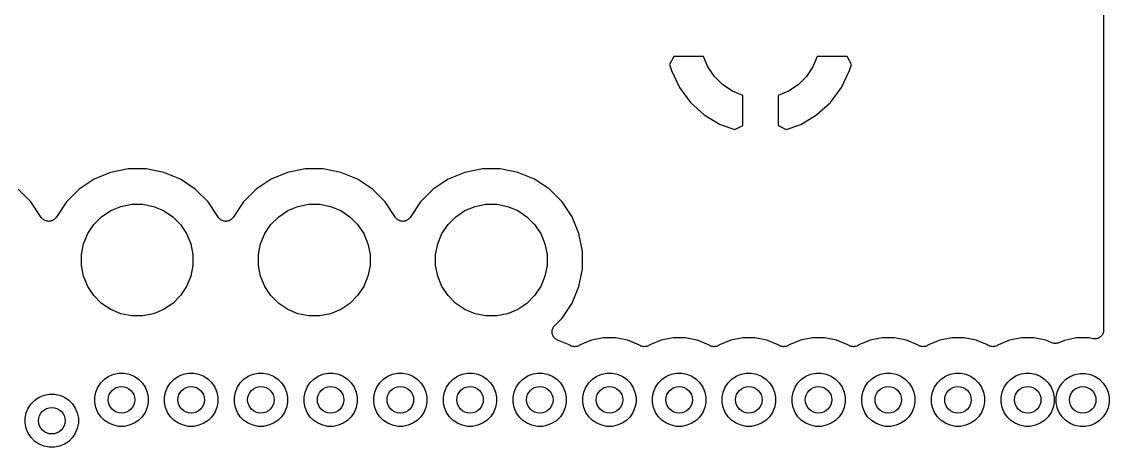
# Model space of a CAD drawing. Extents: x 1.14 to 3.55, y -2.64 to -1.26.
# Drawn here: x 2.936 to 3.55, y -2.22 to -1.979 of the extents above; entities that cross this region are included whole.
import ezdxf

# ---------------------------------------------------------------- set-up
doc = ezdxf.new("R2010")
doc.units = 0
doc.header["$MEASUREMENT"] = 0
doc.layers.add('BLACK', color=7, linetype='CONTINUOUS')

msp = doc.modelspace()

# ---------------------------------------------------------------- linework, layer by layer
at = {"layer": 'BLACK', "linetype": 'CONTINUOUS'}
for p, q in [((3.54683, -1.26398), (3.54683, -2.15357)), ((3.30404, -1.999), (3.30163, -2.00357)), ((3.32092, -1.999), (3.30404, -1.999)), ((3.32334, -2.00485), (3.32092, -1.999)), ((3.38508, -1.999), (3.38266, -2.00485)), ((3.40196, -1.999), (3.38508, -1.999)), ((3.40437, -2.00357), (3.40196, -1.999)), ((3.30163, -2.00357), (3.30268, -2.00704)), ((3.30268, -2.00704), (3.30724, -2.0166)), ((3.32701, -2.01033), (3.32334, -2.00485)), ((3.38266, -2.00485), (3.37899, -2.01033)), ((3.39876, -2.0166), (3.40332, -2.00704)), ((3.40332, -2.00704), (3.40437, -2.00357)), ((3.33167, -2.01499), (3.32701, -2.01033)), ((3.37899, -2.01033), (3.37433, -2.01499)), ((3.30724, -2.0166), (3.3135, -2.025)), ((3.33715, -2.01866), (3.33167, -2.01499)), ((3.343, -2.02108), (3.33715, -2.01866)), ((3.36885, -2.01866), (3.363, -2.02108)), ((3.37433, -2.01499), (3.36885, -2.01866)), ((3.3925, -2.025), (3.39876, -2.0166)), ((3.3135, -2.025), (3.32128, -2.03201)), ((3.343, -2.03798), (3.343, -2.02108)), ((3.363, -2.02108), (3.363, -2.03798)), ((3.38472, -2.03201), (3.3925, -2.025)), ((3.32128, -2.03201), (3.33028, -2.03737)), ((3.37572, -2.03737), (3.38472, -2.03201)), ((3.33028, -2.03737), (3.33856, -2.04031)), ((3.33856, -2.04031), (3.343, -2.03798)), ((3.363, -2.03798), (3.36744, -2.04031)), ((3.36744, -2.04031), (3.37572, -2.03737)), ((2.99593, -2.0625), (2.98598, -2.06448)), ((3.00607, -2.0625), (2.99593, -2.0625)), ((3.01602, -2.06448), (3.00607, -2.0625)), ((3.09593, -2.0625), (3.08598, -2.06448)), ((3.10607, -2.0625), (3.09593, -2.0625)), ((3.11602, -2.06448), (3.10607, -2.0625)), ((3.19593, -2.0625), (3.18598, -2.06448)), ((3.20607, -2.0625), (3.19593, -2.0625)), ((3.21602, -2.06448), (3.20607, -2.0625)), ((2.97661, -2.06836), (2.96817, -2.074)), ((2.98598, -2.06448), (2.97661, -2.06836)), ((3.02539, -2.06836), (3.01602, -2.06448)), ((3.03383, -2.074), (3.02539, -2.06836)), ((3.07661, -2.06836), (3.06817, -2.074)), ((3.08598, -2.06448), (3.07661, -2.06836)), ((3.12539, -2.06836), (3.11602, -2.06448)), ((3.13383, -2.074), (3.12539, -2.06836)), ((3.17661, -2.06836), (3.16817, -2.074)), ((3.18598, -2.06448), (3.17661, -2.06836)), ((3.22539, -2.06836), (3.21602, -2.06448)), ((3.23383, -2.074), (3.22539, -2.06836)), ((2.941, -2.08117), (2.93383, -2.074)), ((2.96817, -2.074), (2.961, -2.08117)), ((3.041, -2.08117), (3.03383, -2.074)), ((3.06817, -2.074), (3.061, -2.08117)), ((3.141, -2.08117), (3.13383, -2.074)), ((3.16817, -2.074), (3.161, -2.08117)), ((3.241, -2.08117), (3.23383, -2.074)), ((2.94684, -2.08992), (2.941, -2.08117)), ((2.961, -2.08117), (2.95516, -2.08992)), ((3.04684, -2.08992), (3.041, -2.08117)), ((3.061, -2.08117), (3.05516, -2.08992)), ((3.14684, -2.08992), (3.141, -2.08117)), ((3.161, -2.08117), (3.15516, -2.08992)), ((3.24664, -2.08961), (3.241, -2.08117)), ((2.98092, -2.08954), (2.98608, -2.08609)), ((2.98608, -2.08609), (2.99181, -2.08371)), ((2.99181, -2.08371), (2.9979, -2.0825)), ((2.9979, -2.0825), (3.0041, -2.0825)), ((3.0041, -2.0825), (3.01019, -2.08371)), ((3.01019, -2.08371), (3.01592, -2.08609)), ((3.01592, -2.08609), (3.02108, -2.08954)), ((3.08092, -2.08954), (3.08608, -2.08609)), ((3.08608, -2.08609), (3.09181, -2.08371)), ((3.09181, -2.08371), (3.0979, -2.0825)), ((3.0979, -2.0825), (3.1041, -2.0825)), ((3.1041, -2.0825), (3.11019, -2.08371)), ((3.11019, -2.08371), (3.11592, -2.08609)), ((3.11592, -2.08609), (3.12108, -2.08954)), ((3.18092, -2.08954), (3.18608, -2.08609)), ((3.18608, -2.08609), (3.19181, -2.08371)), ((3.19181, -2.08371), (3.1979, -2.0825)), ((3.1979, -2.0825), (3.2041, -2.0825)), ((3.2041, -2.0825), (3.21019, -2.08371)), ((3.21019, -2.08371), (3.21592, -2.08609)), ((3.21592, -2.08609), (3.22108, -2.08954)), ((2.94714, -2.09029), (2.94684, -2.08992)), ((2.94744, -2.09065), (2.94714, -2.09029)), ((2.94745, -2.09066), (2.94744, -2.09065)), ((2.94746, -2.09067), (2.94745, -2.09066)), ((2.94783, -2.09097), (2.94746, -2.09067)), ((2.94819, -2.09128), (2.94783, -2.09097)), ((2.9482, -2.09128), (2.94819, -2.09128)), ((2.94821, -2.09129), (2.9482, -2.09128)), ((2.94863, -2.09152), (2.94821, -2.09129)), ((2.94905, -2.09174), (2.94863, -2.09152)), ((2.94906, -2.09175), (2.94905, -2.09174)), ((2.94907, -2.09175), (2.94906, -2.09175)), ((2.94953, -2.09189), (2.94907, -2.09175)), ((2.94998, -2.09204), (2.94953, -2.09189)), ((2.94999, -2.09204), (2.94998, -2.09204)), ((2.95001, -2.09204), (2.94999, -2.09204)), ((2.95048, -2.09209), (2.95001, -2.09204)), ((2.95095, -2.09214), (2.95048, -2.09209)), ((2.95097, -2.09214), (2.95095, -2.09214)), ((2.95098, -2.09214), (2.95097, -2.09214)), ((2.95145, -2.0921), (2.95098, -2.09214)), ((2.95192, -2.09205), (2.95145, -2.0921)), ((2.95194, -2.09205), (2.95192, -2.09205)), ((2.95195, -2.09205), (2.95194, -2.09205)), ((2.95241, -2.09191), (2.95195, -2.09205)), ((2.95286, -2.09178), (2.95241, -2.09191)), ((2.95287, -2.09177), (2.95286, -2.09178)), ((2.95289, -2.09177), (2.95287, -2.09177)), ((2.95331, -2.09155), (2.95289, -2.09177)), ((2.95373, -2.09133), (2.95331, -2.09155)), ((2.95374, -2.09132), (2.95373, -2.09133)), ((2.95375, -2.09132), (2.95374, -2.09132)), ((2.95411, -2.09102), (2.95375, -2.09132)), ((2.95449, -2.09072), (2.95411, -2.09102)), ((2.9545, -2.09071), (2.95449, -2.09072)), ((2.95451, -2.0907), (2.9545, -2.09071)), ((2.95481, -2.09034), (2.95451, -2.0907)), ((2.95512, -2.08998), (2.95481, -2.09034)), ((2.95513, -2.08995), (2.95512, -2.08998)), ((2.95516, -2.08992), (2.95513, -2.08995)), ((2.95513, -2.08995), (2.95513, -2.08995)), ((2.95513, -2.08995), (2.95513, -2.08995)), ((2.97309, -2.09908), (2.97654, -2.09392)), ((2.97654, -2.09392), (2.98092, -2.08954)), ((3.02108, -2.08954), (3.02546, -2.09392)), ((3.02546, -2.09392), (3.02891, -2.09908)), ((3.04714, -2.09029), (3.04684, -2.08992)), ((3.04744, -2.09065), (3.04714, -2.09029)), ((3.04745, -2.09066), (3.04744, -2.09065)), ((3.04746, -2.09067), (3.04745, -2.09066)), ((3.04783, -2.09097), (3.04746, -2.09067)), ((3.04819, -2.09128), (3.04783, -2.09097)), ((3.0482, -2.09128), (3.04819, -2.09128)), ((3.04821, -2.09129), (3.0482, -2.09128)), ((3.04863, -2.09152), (3.04821, -2.09129)), ((3.04905, -2.09174), (3.04863, -2.09152)), ((3.04906, -2.09175), (3.04905, -2.09174)), ((3.04907, -2.09175), (3.04906, -2.09175)), ((3.04953, -2.09189), (3.04907, -2.09175)), ((3.04998, -2.09204), (3.04953, -2.09189)), ((3.04999, -2.09204), (3.04998, -2.09204)), ((3.05001, -2.09204), (3.04999, -2.09204)), ((3.05048, -2.09209), (3.05001, -2.09204)), ((3.05095, -2.09214), (3.05048, -2.09209)), ((3.05097, -2.09214), (3.05095, -2.09214)), ((3.05098, -2.09214), (3.05097, -2.09214)), ((3.05145, -2.0921), (3.05098, -2.09214)), ((3.05192, -2.09205), (3.05145, -2.0921)), ((3.05194, -2.09205), (3.05192, -2.09205)), ((3.05195, -2.09205), (3.05194, -2.09205)), ((3.05241, -2.09191), (3.05195, -2.09205)), ((3.05286, -2.09178), (3.05241, -2.09191)), ((3.05287, -2.09177), (3.05286, -2.09178)), ((3.05289, -2.09177), (3.05287, -2.09177)), ((3.05331, -2.09155), (3.05289, -2.09177)), ((3.05373, -2.09133), (3.05331, -2.09155)), ((3.05374, -2.09132), (3.05373, -2.09133)), ((3.05375, -2.09132), (3.05374, -2.09132)), ((3.05411, -2.09102), (3.05375, -2.09132)), ((3.05449, -2.09072), (3.05411, -2.09102)), ((3.0545, -2.09071), (3.05449, -2.09072)), ((3.05451, -2.0907), (3.0545, -2.09071)), ((3.05481, -2.09034), (3.05451, -2.0907)), ((3.05512, -2.08998), (3.05481, -2.09034)), ((3.05513, -2.08995), (3.05512, -2.08998)), ((3.05516, -2.08992), (3.05513, -2.08995)), ((3.05513, -2.08995), (3.05513, -2.08995)), ((3.05513, -2.08995), (3.05513, -2.08995)), ((3.07309, -2.09908), (3.07654, -2.09392)), ((3.07654, -2.09392), (3.08092, -2.08954)), ((3.12108, -2.08954), (3.12546, -2.09392)), ((3.12546, -2.09392), (3.12891, -2.09908)), ((3.14714, -2.09029), (3.14684, -2.08992)), ((3.14744, -2.09065), (3.14714, -2.09029)), ((3.14745, -2.09066), (3.14744, -2.09065)), ((3.14746, -2.09067), (3.14745, -2.09066)), ((3.14783, -2.09097), (3.14746, -2.09067)), ((3.14819, -2.09128), (3.14783, -2.09097)), ((3.1482, -2.09128), (3.14819, -2.09128)), ((3.14821, -2.09129), (3.1482, -2.09128)), ((3.14863, -2.09152), (3.14821, -2.09129)), ((3.14905, -2.09174), (3.14863, -2.09152)), ((3.14906, -2.09175), (3.14905, -2.09174)), ((3.14907, -2.09175), (3.14906, -2.09175)), ((3.14953, -2.09189), (3.14907, -2.09175)), ((3.14998, -2.09204), (3.14953, -2.09189)), ((3.14999, -2.09204), (3.14998, -2.09204)), ((3.15001, -2.09204), (3.14999, -2.09204)), ((3.15048, -2.09209), (3.15001, -2.09204)), ((3.15095, -2.09214), (3.15048, -2.09209)), ((3.15097, -2.09214), (3.15095, -2.09214)), ((3.15098, -2.09214), (3.15097, -2.09214)), ((3.15145, -2.0921), (3.15098, -2.09214)), ((3.15192, -2.09205), (3.15145, -2.0921)), ((3.15194, -2.09205), (3.15192, -2.09205)), ((3.15195, -2.09205), (3.15194, -2.09205)), ((3.15241, -2.09191), (3.15195, -2.09205)), ((3.15286, -2.09178), (3.15241, -2.09191)), ((3.15287, -2.09177), (3.15286, -2.09178)), ((3.15289, -2.09177), (3.15287, -2.09177)), ((3.15331, -2.09155), (3.15289, -2.09177)), ((3.15373, -2.09133), (3.15331, -2.09155)), ((3.15374, -2.09132), (3.15373, -2.09133)), ((3.15375, -2.09132), (3.15374, -2.09132)), ((3.15411, -2.09102), (3.15375, -2.09132)), ((3.15449, -2.09072), (3.15411, -2.09102)), ((3.1545, -2.09071), (3.15449, -2.09072)), ((3.15451, -2.0907), (3.1545, -2.09071)), ((3.15481, -2.09034), (3.15451, -2.0907)), ((3.15512, -2.08998), (3.15481, -2.09034)), ((3.15513, -2.08995), (3.15512, -2.08998)), ((3.15516, -2.08992), (3.15513, -2.08995)), ((3.15513, -2.08995), (3.15513, -2.08995)), ((3.15513, -2.08995), (3.15513, -2.08995)), ((3.17309, -2.09908), (3.17654, -2.09392)), ((3.17654, -2.09392), (3.18092, -2.08954)), ((3.22108, -2.08954), (3.22546, -2.09392)), ((3.22546, -2.09392), (3.22891, -2.09908)), ((3.25052, -2.09898), (3.24664, -2.08961)), ((2.97071, -2.10481), (2.97309, -2.09908)), ((3.02891, -2.09908), (3.03129, -2.10481)), ((3.07071, -2.10481), (3.07309, -2.09908)), ((3.12891, -2.09908), (3.13129, -2.10481)), ((3.17071, -2.10481), (3.17309, -2.09908)), ((3.22891, -2.09908), (3.23129, -2.10481)), ((3.2525, -2.10893), (3.25052, -2.09898)), ((2.9695, -2.1109), (2.97071, -2.10481)), ((3.03129, -2.10481), (3.0325, -2.1109)), ((3.0695, -2.1109), (3.07071, -2.10481)), ((3.13129, -2.10481), (3.1325, -2.1109)), ((3.1695, -2.1109), (3.17071, -2.10481)), ((3.23129, -2.10481), (3.2325, -2.1109)), ((2.9695, -2.1171), (2.9695, -2.1109)), ((3.0325, -2.1109), (3.0325, -2.1171)), ((3.0695, -2.1171), (3.0695, -2.1109)), ((3.1325, -2.1109), (3.1325, -2.1171)), ((3.1695, -2.1171), (3.1695, -2.1109)), ((3.2325, -2.1109), (3.2325, -2.1171)), ((3.2525, -2.11907), (3.2525, -2.10893)), ((2.97071, -2.12319), (2.9695, -2.1171)), ((3.0325, -2.1171), (3.03129, -2.12319)), ((3.07071, -2.12319), (3.0695, -2.1171)), ((3.1325, -2.1171), (3.13129, -2.12319)), ((3.17071, -2.12319), (3.1695, -2.1171)), ((3.2325, -2.1171), (3.23129, -2.12319)), ((2.97309, -2.12892), (2.97071, -2.12319)), ((3.03129, -2.12319), (3.02891, -2.12892)), ((3.07309, -2.12892), (3.07071, -2.12319)), ((3.13129, -2.12319), (3.12891, -2.12892)), ((3.17309, -2.12892), (3.17071, -2.12319)), ((3.23129, -2.12319), (3.22891, -2.12892)), ((3.25052, -2.12902), (3.2525, -2.11907)), ((2.97654, -2.13408), (2.97309, -2.12892)), ((3.02891, -2.12892), (3.02546, -2.13408)), ((3.07654, -2.13408), (3.07309, -2.12892)), ((3.12891, -2.12892), (3.12546, -2.13408)), ((3.17654, -2.13408), (3.17309, -2.12892)), ((3.22891, -2.12892), (3.22546, -2.13408)), ((3.24664, -2.13839), (3.25052, -2.12902)), ((2.98092, -2.13846), (2.97654, -2.13408)), ((3.02546, -2.13408), (3.02108, -2.13846)), ((3.08092, -2.13846), (3.07654, -2.13408)), ((3.12546, -2.13408), (3.12108, -2.13846)), ((3.18092, -2.13846), (3.17654, -2.13408)), ((3.22546, -2.13408), (3.22108, -2.13846)), ((2.98608, -2.14191), (2.98092, -2.13846)), ((2.99181, -2.14429), (2.98608, -2.14191)), ((3.01592, -2.14191), (3.01019, -2.14429)), ((3.02108, -2.13846), (3.01592, -2.14191)), ((3.08608, -2.14191), (3.08092, -2.13846)), ((3.09181, -2.14429), (3.08608, -2.14191)), ((3.11592, -2.14191), (3.11019, -2.14429)), ((3.12108, -2.13846), (3.11592, -2.14191)), ((3.18608, -2.14191), (3.18092, -2.13846)), ((3.19181, -2.14429), (3.18608, -2.14191)), ((3.21592, -2.14191), (3.21019, -2.14429)), ((3.22108, -2.13846), (3.21592, -2.14191)), ((3.241, -2.14683), (3.24664, -2.13839)), ((2.9979, -2.1455), (2.99181, -2.14429)), ((3.0041, -2.1455), (2.9979, -2.1455)), ((3.01019, -2.14429), (3.0041, -2.1455)), ((3.0979, -2.1455), (3.09181, -2.14429)), ((3.1041, -2.1455), (3.0979, -2.1455)), ((3.11019, -2.14429), (3.1041, -2.1455)), ((3.1979, -2.1455), (3.19181, -2.14429)), ((3.2041, -2.1455), (3.1979, -2.1455)), ((3.21019, -2.14429), (3.2041, -2.1455)), ((3.23678, -2.15104), (3.241, -2.14683)), ((3.23532, -2.15453), (3.23537, -2.15406)), ((3.23532, -2.15455), (3.23532, -2.15453)), ((3.23532, -2.15456), (3.23532, -2.15455)), ((3.23536, -2.15503), (3.23532, -2.15456)), ((3.23541, -2.15551), (3.23536, -2.15503)), ((3.23537, -2.15406), (3.23542, -2.15359)), ((3.23541, -2.15552), (3.23541, -2.15551)), ((3.23541, -2.15553), (3.23541, -2.15552)), ((3.23555, -2.15598), (3.23541, -2.15553)), ((3.23542, -2.15356), (3.23557, -2.15311)), ((3.23542, -2.15358), (3.23542, -2.15356)), ((3.23542, -2.15359), (3.23542, -2.15358)), ((3.23557, -2.15311), (3.2357, -2.15266)), ((3.2357, -2.15266), (3.23571, -2.15264)), ((3.23571, -2.15263), (3.23594, -2.15221)), ((3.23571, -2.15264), (3.23571, -2.15263)), ((3.23594, -2.15221), (3.23617, -2.1518)), ((3.23617, -2.15179), (3.23618, -2.15177)), ((3.23617, -2.1518), (3.23617, -2.15179)), ((3.23618, -2.15177), (3.23648, -2.15141)), ((3.23648, -2.15141), (3.23678, -2.15104)), ((3.54642, -2.15554), (3.5462, -2.15595)), ((3.54643, -2.15553), (3.54642, -2.15554)), ((3.54658, -2.15506), (3.54643, -2.15552)), ((3.54643, -2.15552), (3.54643, -2.15553)), ((3.54672, -2.15461), (3.54658, -2.15506)), ((3.54677, -2.15411), (3.54672, -2.15458)), ((3.54672, -2.15458), (3.54672, -2.1546)), ((3.54672, -2.1546), (3.54672, -2.15461)), ((3.54683, -2.15364), (3.54677, -2.15411)), ((3.54683, -2.15357), (3.54683, -2.15361)), ((3.54683, -2.15361), (3.54683, -2.15361)), ((3.54683, -2.15361), (3.54683, -2.15361)), ((3.54683, -2.15361), (3.54683, -2.15364)), ((3.23568, -2.15644), (3.23555, -2.15598)), ((3.23569, -2.15645), (3.23568, -2.15644)), ((3.23569, -2.15647), (3.23569, -2.15645)), ((3.23591, -2.15689), (3.23569, -2.15647)), ((3.23613, -2.15731), (3.23591, -2.15689)), ((3.23614, -2.15732), (3.23613, -2.15731)), ((3.23615, -2.15733), (3.23614, -2.15732)), ((3.23645, -2.1577), (3.23615, -2.15733)), ((3.23674, -2.15807), (3.23645, -2.1577)), ((3.23675, -2.15808), (3.23674, -2.15807)), ((3.23676, -2.15809), (3.23675, -2.15808)), ((3.23712, -2.15839), (3.23676, -2.15809)), ((3.23749, -2.1587), (3.23712, -2.15839)), ((3.2375, -2.1587), (3.23749, -2.1587)), ((3.23751, -2.15871), (3.2375, -2.1587)), ((3.23793, -2.15894), (3.23751, -2.15871)), ((3.23834, -2.15917), (3.23793, -2.15894)), ((3.23837, -2.15918), (3.23834, -2.15917)), ((3.23841, -2.1592), (3.23837, -2.15918)), ((3.23837, -2.15918), (3.23837, -2.15918)), ((3.23837, -2.15918), (3.23837, -2.15918)), ((3.24493, -2.1619), (3.23841, -2.1592)), ((3.24525, -2.16212), (3.24493, -2.1619)), ((3.25114, -2.1619), (3.25081, -2.16212)), ((3.25751, -2.15926), (3.25114, -2.1619)), ((3.26427, -2.15791), (3.25751, -2.15926)), ((3.27116, -2.15791), (3.26427, -2.15791)), ((3.27793, -2.15926), (3.27116, -2.15791)), ((3.2843, -2.1619), (3.27793, -2.15926)), ((3.28462, -2.16212), (3.2843, -2.1619)), ((3.29051, -2.1619), (3.29018, -2.16212)), ((3.29688, -2.15926), (3.29051, -2.1619)), ((3.30364, -2.15791), (3.29688, -2.15926)), ((3.31053, -2.15791), (3.30364, -2.15791)), ((3.3173, -2.15926), (3.31053, -2.15791)), ((3.32367, -2.1619), (3.3173, -2.15926)), ((3.32399, -2.16212), (3.32367, -2.1619)), ((3.32988, -2.1619), (3.32955, -2.16212)), ((3.33625, -2.15926), (3.32988, -2.1619)), ((3.34301, -2.15791), (3.33625, -2.15926)), ((3.3499, -2.15791), (3.34301, -2.15791)), ((3.35667, -2.15926), (3.3499, -2.15791)), ((3.36304, -2.1619), (3.35667, -2.15926)), ((3.36336, -2.16212), (3.36304, -2.1619)), ((3.36925, -2.1619), (3.36892, -2.16212)), ((3.37562, -2.15926), (3.36925, -2.1619)), ((3.38238, -2.15791), (3.37562, -2.15926)), ((3.38927, -2.15791), (3.38238, -2.15791)), ((3.39604, -2.15926), (3.38927, -2.15791)), ((3.40241, -2.1619), (3.39604, -2.15926)), ((3.40273, -2.16212), (3.40241, -2.1619)), ((3.40862, -2.1619), (3.40829, -2.16212)), ((3.41499, -2.15926), (3.40862, -2.1619)), ((3.42175, -2.15791), (3.41499, -2.15926)), ((3.42864, -2.15791), (3.42175, -2.15791)), ((3.43541, -2.15926), (3.42864, -2.15791)), ((3.44178, -2.1619), (3.43541, -2.15926)), ((3.4421, -2.16212), (3.44178, -2.1619)), ((3.44799, -2.1619), (3.44766, -2.16212)), ((3.45436, -2.15926), (3.44799, -2.1619)), ((3.46112, -2.15791), (3.45436, -2.15926)), ((3.46801, -2.15791), (3.46112, -2.15791)), ((3.47478, -2.15926), (3.46801, -2.15791)), ((3.48115, -2.1619), (3.47478, -2.15926)), ((3.48147, -2.16212), (3.48115, -2.1619)), ((3.48736, -2.1619), (3.48703, -2.16212)), ((3.49373, -2.15926), (3.48736, -2.1619)), ((3.50049, -2.15791), (3.49373, -2.15926)), ((3.50738, -2.15791), (3.50049, -2.15791)), ((3.51415, -2.15926), (3.50738, -2.15791)), ((3.51766, -2.16071), (3.51415, -2.15926)), ((3.5181, -2.16085), (3.51766, -2.16071)), ((3.51854, -2.16099), (3.5181, -2.16085)), ((3.51857, -2.16099), (3.51854, -2.16099)), ((3.51859, -2.161), (3.51857, -2.16099)), ((3.51905, -2.16104), (3.51859, -2.161)), ((3.51951, -2.16109), (3.51905, -2.16104)), ((3.51954, -2.16109), (3.51951, -2.16109)), ((3.51956, -2.16109), (3.51954, -2.16109)), ((3.52002, -2.16105), (3.51956, -2.16109)), ((3.52048, -2.16101), (3.52002, -2.16105)), ((3.52051, -2.161), (3.52048, -2.16101)), ((3.52054, -2.161), (3.52051, -2.161)), ((3.52097, -2.16087), (3.52054, -2.161)), ((3.52142, -2.16074), (3.52097, -2.16087)), ((3.52147, -2.16072), (3.52142, -2.16074)), ((3.52149, -2.16071), (3.52147, -2.16072)), ((3.52147, -2.16072), (3.52147, -2.16072)), ((3.52147, -2.16072), (3.52147, -2.16072)), ((3.52479, -2.15935), (3.52149, -2.16071)), ((3.53155, -2.158), (3.52479, -2.15935)), ((3.53845, -2.158), (3.53155, -2.158)), ((3.54085, -2.15848), (3.53845, -2.158)), ((3.54132, -2.15852), (3.54085, -2.15848)), ((3.54179, -2.15857), (3.54132, -2.15852)), ((3.54181, -2.15857), (3.54179, -2.15857)), ((3.54182, -2.15857), (3.54181, -2.15857)), ((3.5423, -2.15853), (3.54182, -2.15857)), ((3.54276, -2.15849), (3.5423, -2.15853)), ((3.54278, -2.15848), (3.54276, -2.15849)), ((3.54279, -2.15848), (3.54278, -2.15848)), ((3.54325, -2.15834), (3.54279, -2.15848)), ((3.5437, -2.15821), (3.54325, -2.15834)), ((3.54371, -2.1582), (3.5437, -2.15821)), ((3.54373, -2.1582), (3.54371, -2.1582)), ((3.54415, -2.15798), (3.54373, -2.1582)), ((3.54456, -2.15776), (3.54415, -2.15798)), ((3.54458, -2.15775), (3.54456, -2.15776)), ((3.54459, -2.15774), (3.54458, -2.15775)), ((3.54496, -2.15744), (3.54459, -2.15774)), ((3.54533, -2.15715), (3.54496, -2.15744)), ((3.54535, -2.15713), (3.54533, -2.15713)), ((3.54533, -2.15713), (3.54533, -2.15715)), ((3.54565, -2.15676), (3.54535, -2.15713)), ((3.54595, -2.1564), (3.54565, -2.15676)), ((3.54596, -2.15639), (3.54595, -2.1564)), ((3.54597, -2.15637), (3.54596, -2.15639)), ((3.5462, -2.15595), (3.54597, -2.15637)), ((3.24567, -2.16234), (3.24525, -2.16212)), ((3.24607, -2.16256), (3.24567, -2.16234)), ((3.24609, -2.16257), (3.24607, -2.16256)), ((3.24611, -2.16258), (3.24609, -2.16257)), ((3.24656, -2.16271), (3.24611, -2.16258)), ((3.247, -2.16285), (3.24656, -2.16271)), ((3.24703, -2.16285), (3.247, -2.16285)), ((3.24705, -2.16286), (3.24703, -2.16285)), ((3.24751, -2.16291), (3.24705, -2.16286)), ((3.24797, -2.16296), (3.24751, -2.16291)), ((3.248, -2.16296), (3.24797, -2.16296)), ((3.24802, -2.16296), (3.248, -2.16296)), ((3.24848, -2.16291), (3.24802, -2.16296)), ((3.24895, -2.16287), (3.24848, -2.16291)), ((3.24897, -2.16287), (3.24895, -2.16287)), ((3.24899, -2.16287), (3.24897, -2.16287)), ((3.24944, -2.16273), (3.24899, -2.16287)), ((3.24988, -2.1626), (3.24944, -2.16273)), ((3.2499, -2.16259), (3.24988, -2.1626)), ((3.24992, -2.16259), (3.2499, -2.16259)), ((3.25034, -2.16237), (3.24992, -2.16259)), ((3.25075, -2.16215), (3.25034, -2.16237)), ((3.25079, -2.16213), (3.25075, -2.16215)), ((3.25081, -2.16212), (3.25079, -2.16213)), ((3.25079, -2.16213), (3.25079, -2.16213)), ((3.25079, -2.16213), (3.25079, -2.16213)), ((3.28504, -2.16234), (3.28462, -2.16212)), ((3.28544, -2.16256), (3.28504, -2.16234)), ((3.28546, -2.16257), (3.28544, -2.16256)), ((3.28548, -2.16258), (3.28546, -2.16257)), ((3.28593, -2.16271), (3.28548, -2.16258)), ((3.28637, -2.16285), (3.28593, -2.16271)), ((3.2864, -2.16285), (3.28637, -2.16285)), ((3.28642, -2.16286), (3.2864, -2.16285)), ((3.28688, -2.16291), (3.28642, -2.16286)), ((3.28734, -2.16296), (3.28688, -2.16291)), ((3.28737, -2.16296), (3.28734, -2.16296)), ((3.28739, -2.16296), (3.28737, -2.16296)), ((3.28785, -2.16291), (3.28739, -2.16296)), ((3.28832, -2.16287), (3.28785, -2.16291)), ((3.28834, -2.16287), (3.28832, -2.16287)), ((3.28836, -2.16287), (3.28834, -2.16287)), ((3.28881, -2.16273), (3.28836, -2.16287)), ((3.28925, -2.1626), (3.28881, -2.16273)), ((3.28927, -2.16259), (3.28925, -2.1626)), ((3.28929, -2.16259), (3.28927, -2.16259)), ((3.28971, -2.16237), (3.28929, -2.16259)), ((3.29012, -2.16215), (3.28971, -2.16237)), ((3.29016, -2.16213), (3.29012, -2.16215)), ((3.29018, -2.16212), (3.29016, -2.16213)), ((3.29016, -2.16213), (3.29016, -2.16213)), ((3.29016, -2.16213), (3.29016, -2.16213)), ((3.32441, -2.16234), (3.32399, -2.16212)), ((3.32481, -2.16256), (3.32441, -2.16234)), ((3.32483, -2.16257), (3.32481, -2.16256)), ((3.32485, -2.16258), (3.32483, -2.16257)), ((3.3253, -2.16271), (3.32485, -2.16258)), ((3.32574, -2.16285), (3.3253, -2.16271)), ((3.32577, -2.16285), (3.32574, -2.16285)), ((3.32579, -2.16286), (3.32577, -2.16285)), ((3.32625, -2.16291), (3.32579, -2.16286)), ((3.32671, -2.16296), (3.32625, -2.16291)), ((3.32674, -2.16296), (3.32671, -2.16296)), ((3.32676, -2.16296), (3.32674, -2.16296)), ((3.32722, -2.16291), (3.32676, -2.16296)), ((3.32769, -2.16287), (3.32722, -2.16291)), ((3.32771, -2.16287), (3.32769, -2.16287)), ((3.32773, -2.16287), (3.32771, -2.16287)), ((3.32818, -2.16273), (3.32773, -2.16287)), ((3.32862, -2.1626), (3.32818, -2.16273)), ((3.32864, -2.16259), (3.32862, -2.1626)), ((3.32866, -2.16259), (3.32864, -2.16259)), ((3.32908, -2.16237), (3.32866, -2.16259)), ((3.32949, -2.16215), (3.32908, -2.16237)), ((3.32953, -2.16213), (3.32949, -2.16215)), ((3.32955, -2.16212), (3.32953, -2.16213)), ((3.32953, -2.16213), (3.32953, -2.16213)), ((3.32953, -2.16213), (3.32953, -2.16213)), ((3.36378, -2.16234), (3.36336, -2.16212)), ((3.36418, -2.16256), (3.36378, -2.16234)), ((3.3642, -2.16257), (3.36418, -2.16256)), ((3.36422, -2.16258), (3.3642, -2.16257)), ((3.36467, -2.16271), (3.36422, -2.16258)), ((3.36511, -2.16285), (3.36467, -2.16271)), ((3.36514, -2.16285), (3.36511, -2.16285)), ((3.36516, -2.16286), (3.36514, -2.16285)), ((3.36562, -2.16291), (3.36516, -2.16286)), ((3.36608, -2.16296), (3.36562, -2.16291)), ((3.36611, -2.16296), (3.36608, -2.16296)), ((3.36613, -2.16296), (3.36611, -2.16296)), ((3.36659, -2.16291), (3.36613, -2.16296)), ((3.36706, -2.16287), (3.36659, -2.16291)), ((3.36708, -2.16287), (3.36706, -2.16287)), ((3.3671, -2.16287), (3.36708, -2.16287)), ((3.36755, -2.16273), (3.3671, -2.16287)), ((3.36799, -2.1626), (3.36755, -2.16273)), ((3.36801, -2.16259), (3.36799, -2.1626)), ((3.36804, -2.16259), (3.36801, -2.16259)), ((3.36845, -2.16237), (3.36804, -2.16259)), ((3.36886, -2.16215), (3.36845, -2.16237)), ((3.3689, -2.16213), (3.36886, -2.16215)), ((3.36892, -2.16212), (3.3689, -2.16213)), ((3.3689, -2.16213), (3.3689, -2.16213)), ((3.3689, -2.16213), (3.3689, -2.16213)), ((3.40315, -2.16234), (3.40273, -2.16212)), ((3.40355, -2.16256), (3.40315, -2.16234)), ((3.40358, -2.16257), (3.40355, -2.16256)), ((3.40359, -2.16258), (3.40358, -2.16257)), ((3.40404, -2.16271), (3.40359, -2.16258)), ((3.40448, -2.16285), (3.40404, -2.16271)), ((3.40451, -2.16285), (3.40448, -2.16285)), ((3.40453, -2.16286), (3.40451, -2.16285)), ((3.40499, -2.16291), (3.40453, -2.16286)), ((3.40545, -2.16296), (3.40499, -2.16291)), ((3.40548, -2.16296), (3.40545, -2.16296)), ((3.4055, -2.16296), (3.40548, -2.16296)), ((3.40596, -2.16291), (3.4055, -2.16296)), ((3.40643, -2.16287), (3.40596, -2.16291)), ((3.40645, -2.16287), (3.40643, -2.16287)), ((3.40647, -2.16287), (3.40645, -2.16287)), ((3.40692, -2.16273), (3.40647, -2.16287)), ((3.40736, -2.1626), (3.40692, -2.16273)), ((3.40738, -2.16259), (3.40736, -2.1626)), ((3.40741, -2.16259), (3.40738, -2.16259)), ((3.40782, -2.16237), (3.40741, -2.16259)), ((3.40823, -2.16215), (3.40782, -2.16237)), ((3.40827, -2.16213), (3.40823, -2.16215)), ((3.40829, -2.16212), (3.40827, -2.16213)), ((3.40827, -2.16213), (3.40827, -2.16213)), ((3.40827, -2.16213), (3.40827, -2.16213)), ((3.44252, -2.16234), (3.4421, -2.16212)), ((3.44292, -2.16256), (3.44252, -2.16234)), ((3.44295, -2.16257), (3.44292, -2.16256)), ((3.44296, -2.16258), (3.44295, -2.16257)), ((3.44341, -2.16271), (3.44296, -2.16258)), ((3.44386, -2.16285), (3.44341, -2.16271)), ((3.44388, -2.16285), (3.44386, -2.16285)), ((3.4439, -2.16286), (3.44388, -2.16285)), ((3.44436, -2.16291), (3.4439, -2.16286)), ((3.44483, -2.16296), (3.44436, -2.16291)), ((3.44485, -2.16296), (3.44483, -2.16296)), ((3.44487, -2.16296), (3.44485, -2.16296)), ((3.44533, -2.16291), (3.44487, -2.16296)), ((3.4458, -2.16287), (3.44533, -2.16291)), ((3.44582, -2.16287), (3.4458, -2.16287)), ((3.44584, -2.16287), (3.44582, -2.16287)), ((3.44629, -2.16273), (3.44584, -2.16287)), ((3.44673, -2.1626), (3.44629, -2.16273)), ((3.44675, -2.16259), (3.44673, -2.1626)), ((3.44678, -2.16259), (3.44675, -2.16259)), ((3.44719, -2.16237), (3.44678, -2.16259)), ((3.4476, -2.16215), (3.44719, -2.16237)), ((3.44764, -2.16213), (3.4476, -2.16215)), ((3.44766, -2.16212), (3.44764, -2.16213)), ((3.44764, -2.16213), (3.44764, -2.16213)), ((3.44764, -2.16213), (3.44764, -2.16213)), ((3.48189, -2.16234), (3.48147, -2.16212)), ((3.48229, -2.16256), (3.48189, -2.16234)), ((3.48232, -2.16257), (3.48229, -2.16256)), ((3.48233, -2.16258), (3.48232, -2.16257)), ((3.48278, -2.16271), (3.48233, -2.16258)), ((3.48323, -2.16285), (3.48278, -2.16271)), ((3.48325, -2.16285), (3.48323, -2.16285)), ((3.48327, -2.16286), (3.48325, -2.16285)), ((3.48373, -2.16291), (3.48327, -2.16286)), ((3.4842, -2.16296), (3.48373, -2.16291)), ((3.48422, -2.16296), (3.4842, -2.16296)), ((3.48424, -2.16296), (3.48422, -2.16296)), ((3.4847, -2.16291), (3.48424, -2.16296)), ((3.48517, -2.16287), (3.4847, -2.16291)), ((3.48519, -2.16287), (3.48517, -2.16287)), ((3.48521, -2.16287), (3.48519, -2.16287)), ((3.48566, -2.16273), (3.48521, -2.16287)), ((3.4861, -2.1626), (3.48566, -2.16273)), ((3.48612, -2.16259), (3.4861, -2.1626)), ((3.48615, -2.16259), (3.48612, -2.16259)), ((3.48656, -2.16237), (3.48615, -2.16259)), ((3.48697, -2.16215), (3.48656, -2.16237)), ((3.48701, -2.16213), (3.48697, -2.16215)), ((3.48703, -2.16212), (3.48701, -2.16213)), ((3.48701, -2.16213), (3.48701, -2.16213)), ((3.48701, -2.16213), (3.48701, -2.16213)), ((2.98256, -2.18126), (2.98502, -2.17962)), ((2.98502, -2.17962), (2.98775, -2.17849)), ((2.98775, -2.17849), (2.99065, -2.17791)), ((2.99065, -2.17791), (2.9936, -2.17791)), ((2.9936, -2.17791), (2.9965, -2.17849)), ((2.9965, -2.17849), (2.99923, -2.17962)), ((2.99923, -2.17962), (3.00169, -2.18126)), ((3.02193, -2.18126), (3.02439, -2.17962)), ((3.02439, -2.17962), (3.02712, -2.17849)), ((3.02712, -2.17849), (3.03002, -2.17791)), ((3.03002, -2.17791), (3.03297, -2.17791)), ((3.03297, -2.17791), (3.03587, -2.17849)), ((3.03587, -2.17849), (3.0386, -2.17962)), ((3.0386, -2.17962), (3.04106, -2.18126)), ((3.0613, -2.18126), (3.06376, -2.17962)), ((3.06376, -2.17962), (3.06649, -2.17849)), ((3.06649, -2.17849), (3.06939, -2.17791)), ((3.06939, -2.17791), (3.07234, -2.17791)), ((3.07234, -2.17791), (3.07524, -2.17849)), ((3.07524, -2.17849), (3.07797, -2.17962)), ((3.07797, -2.17962), (3.08043, -2.18126)), ((3.10067, -2.18126), (3.10313, -2.17962)), ((3.10313, -2.17962), (3.10586, -2.17849)), ((3.10586, -2.17849), (3.10876, -2.17791)), ((3.10876, -2.17791), (3.11171, -2.17791)), ((3.11171, -2.17791), (3.11461, -2.17849)), ((3.11461, -2.17849), (3.11734, -2.17962)), ((3.11734, -2.17962), (3.1198, -2.18126)), ((3.14004, -2.18126), (3.1425, -2.17962)), ((3.1425, -2.17962), (3.14523, -2.17849)), ((3.14523, -2.17849), (3.14813, -2.17791)), ((3.14813, -2.17791), (3.15108, -2.17791)), ((3.15108, -2.17791), (3.15398, -2.17849)), ((3.15398, -2.17849), (3.15671, -2.17962)), ((3.15671, -2.17962), (3.15917, -2.18126)), ((3.17941, -2.18126), (3.18187, -2.17962)), ((3.18187, -2.17962), (3.1846, -2.17849)), ((3.1846, -2.17849), (3.1875, -2.17791)), ((3.1875, -2.17791), (3.19045, -2.17791)), ((3.19045, -2.17791), (3.19335, -2.17849)), ((3.19335, -2.17849), (3.19608, -2.17962)), ((3.19608, -2.17962), (3.19854, -2.18126)), ((3.21878, -2.18126), (3.22124, -2.17962)), ((3.22124, -2.17962), (3.22397, -2.17849)), ((3.22397, -2.17849), (3.22687, -2.17791)), ((3.22687, -2.17791), (3.22982, -2.17791)), ((3.22982, -2.17791), (3.23272, -2.17849)), ((3.23272, -2.17849), (3.23545, -2.17962)), ((3.23545, -2.17962), (3.23791, -2.18126)), ((3.25815, -2.18126), (3.26061, -2.17962)), ((3.26061, -2.17962), (3.26334, -2.17849)), ((3.26334, -2.17849), (3.26624, -2.17791)), ((3.26624, -2.17791), (3.26919, -2.17791)), ((3.26919, -2.17791), (3.27209, -2.17849)), ((3.27209, -2.17849), (3.27482, -2.17962)), ((3.27482, -2.17962), (3.27728, -2.18126)), ((3.29752, -2.18126), (3.29998, -2.17962)), ((3.29998, -2.17962), (3.30271, -2.17849)), ((3.30271, -2.17849), (3.30561, -2.17791)), ((3.30561, -2.17791), (3.30856, -2.17791)), ((3.30856, -2.17791), (3.31146, -2.17849)), ((3.31146, -2.17849), (3.31419, -2.17962)), ((3.31419, -2.17962), (3.31665, -2.18126)), ((3.33689, -2.18126), (3.33935, -2.17962)), ((3.33935, -2.17962), (3.34208, -2.17849)), ((3.34208, -2.17849), (3.34498, -2.17791)), ((3.34498, -2.17791), (3.34793, -2.17791)), ((3.34793, -2.17791), (3.35083, -2.17849)), ((3.35083, -2.17849), (3.35356, -2.17962)), ((3.35356, -2.17962), (3.35602, -2.18126)), ((3.37626, -2.18126), (3.37872, -2.17962)), ((3.37872, -2.17962), (3.38145, -2.17849)), ((3.38145, -2.17849), (3.38435, -2.17791)), ((3.38435, -2.17791), (3.3873, -2.17791)), ((3.3873, -2.17791), (3.3902, -2.17849)), ((3.3902, -2.17849), (3.39293, -2.17962)), ((3.39293, -2.17962), (3.39539, -2.18126)), ((3.41563, -2.18126), (3.41809, -2.17962)), ((3.41809, -2.17962), (3.42082, -2.17849)), ((3.42082, -2.17849), (3.42372, -2.17791)), ((3.42372, -2.17791), (3.42667, -2.17791)), ((3.42667, -2.17791), (3.42957, -2.17849)), ((3.42957, -2.17849), (3.4323, -2.17962)), ((3.4323, -2.17962), (3.43476, -2.18126)), ((3.455, -2.18126), (3.45746, -2.17962)), ((3.45746, -2.17962), (3.46019, -2.17849)), ((3.46019, -2.17849), (3.46309, -2.17791)), ((3.46309, -2.17791), (3.46604, -2.17791)), ((3.46604, -2.17791), (3.46894, -2.17849)), ((3.46894, -2.17849), (3.47167, -2.17962)), ((3.47167, -2.17962), (3.47413, -2.18126)), ((3.49438, -2.18126), (3.49683, -2.17962)), ((3.49683, -2.17962), (3.49956, -2.17849)), ((3.49956, -2.17849), (3.50246, -2.17791)), ((3.50246, -2.17791), (3.50541, -2.17791)), ((3.50541, -2.17791), (3.50831, -2.17849)), ((3.50831, -2.17849), (3.51104, -2.17962)), ((3.51104, -2.17962), (3.5135, -2.18126)), ((3.52544, -2.18135), (3.52789, -2.17971)), ((3.52789, -2.17971), (3.53062, -2.17858)), ((3.53062, -2.17858), (3.53352, -2.178)), ((3.53352, -2.178), (3.53648, -2.178)), ((3.53648, -2.178), (3.53938, -2.17858)), ((3.53938, -2.17858), (3.54211, -2.17971)), ((3.54211, -2.17971), (3.54456, -2.18135)), ((2.9777, -2.18854), (2.97883, -2.18581)), ((2.97883, -2.18581), (2.98047, -2.18335)), ((2.98047, -2.18335), (2.98256, -2.18126)), ((3.00169, -2.18126), (3.00378, -2.18335)), ((3.00378, -2.18335), (3.00542, -2.18581)), ((3.00542, -2.18581), (3.00655, -2.18854)), ((3.01707, -2.18854), (3.0182, -2.18581)), ((3.0182, -2.18581), (3.01984, -2.18335)), ((3.01984, -2.18335), (3.02193, -2.18126)), ((3.04106, -2.18126), (3.04315, -2.18335)), ((3.04315, -2.18335), (3.04479, -2.18581)), ((3.04479, -2.18581), (3.04592, -2.18854)), ((3.05644, -2.18854), (3.05757, -2.18581)), ((3.05757, -2.18581), (3.05921, -2.18335)), ((3.05921, -2.18335), (3.0613, -2.18126)), ((3.08043, -2.18126), (3.08252, -2.18335)), ((3.08252, -2.18335), (3.08416, -2.18581)), ((3.08416, -2.18581), (3.08529, -2.18854)), ((3.09581, -2.18854), (3.09694, -2.18581)), ((3.09694, -2.18581), (3.09858, -2.18335)), ((3.09858, -2.18335), (3.10067, -2.18126)), ((3.1198, -2.18126), (3.12189, -2.18335)), ((3.12189, -2.18335), (3.12353, -2.18581)), ((3.12353, -2.18581), (3.12466, -2.18854)), ((3.13518, -2.18854), (3.13631, -2.18581)), ((3.13631, -2.18581), (3.13796, -2.18335)), ((3.13796, -2.18335), (3.14004, -2.18126)), ((3.15917, -2.18126), (3.16126, -2.18335)), ((3.16126, -2.18335), (3.1629, -2.18581)), ((3.1629, -2.18581), (3.16403, -2.18854)), ((3.17455, -2.18854), (3.17568, -2.18581)), ((3.17568, -2.18581), (3.17733, -2.18335)), ((3.17733, -2.18335), (3.17941, -2.18126)), ((3.19854, -2.18126), (3.20063, -2.18335)), ((3.20063, -2.18335), (3.20227, -2.18581)), ((3.20227, -2.18581), (3.2034, -2.18854)), ((3.21392, -2.18854), (3.21505, -2.18581)), ((3.21505, -2.18581), (3.2167, -2.18335)), ((3.2167, -2.18335), (3.21878, -2.18126)), ((3.23791, -2.18126), (3.24, -2.18335)), ((3.24, -2.18335), (3.24164, -2.18581)), ((3.24164, -2.18581), (3.24277, -2.18854)), ((3.25329, -2.18854), (3.25442, -2.18581)), ((3.25442, -2.18581), (3.25607, -2.18335)), ((3.25607, -2.18335), (3.25815, -2.18126)), ((3.27728, -2.18126), (3.27937, -2.18335)), ((3.27937, -2.18335), (3.28101, -2.18581)), ((3.28101, -2.18581), (3.28214, -2.18854)), ((3.29266, -2.18854), (3.29379, -2.18581)), ((3.29379, -2.18581), (3.29544, -2.18335)), ((3.29544, -2.18335), (3.29752, -2.18126)), ((3.31665, -2.18126), (3.31874, -2.18335)), ((3.31874, -2.18335), (3.32038, -2.18581)), ((3.32038, -2.18581), (3.32151, -2.18854)), ((3.33203, -2.18854), (3.33316, -2.18581)), ((3.33316, -2.18581), (3.33481, -2.18335)), ((3.33481, -2.18335), (3.33689, -2.18126)), ((3.35602, -2.18126), (3.35811, -2.18335)), ((3.35811, -2.18335), (3.35975, -2.18581)), ((3.35975, -2.18581), (3.36088, -2.18854)), ((3.3714, -2.18854), (3.37253, -2.18581)), ((3.37253, -2.18581), (3.37418, -2.18335)), ((3.37418, -2.18335), (3.37626, -2.18126)), ((3.39539, -2.18126), (3.39748, -2.18335)), ((3.39748, -2.18335), (3.39912, -2.18581)), ((3.39912, -2.18581), (3.40025, -2.18854)), ((3.41077, -2.18854), (3.4119, -2.18581)), ((3.4119, -2.18581), (3.41355, -2.18335)), ((3.41355, -2.18335), (3.41563, -2.18126)), ((3.43476, -2.18126), (3.43685, -2.18335)), ((3.43685, -2.18335), (3.43849, -2.18581)), ((3.43849, -2.18581), (3.43962, -2.18854)), ((3.45014, -2.18854), (3.45127, -2.18581)), ((3.45127, -2.18581), (3.45292, -2.18335)), ((3.45292, -2.18335), (3.455, -2.18126)), ((3.47413, -2.18126), (3.47622, -2.18335)), ((3.47622, -2.18335), (3.47786, -2.18581)), ((3.47786, -2.18581), (3.47899, -2.18854)), ((3.48951, -2.18854), (3.49064, -2.18581)), ((3.49064, -2.18581), (3.49229, -2.18335)), ((3.49229, -2.18335), (3.49438, -2.18126)), ((3.5135, -2.18126), (3.51559, -2.18335)), ((3.51559, -2.18335), (3.51723, -2.18581)), ((3.51723, -2.18581), (3.51836, -2.18854)), ((3.52058, -2.18862), (3.52171, -2.18589)), ((3.52171, -2.18589), (3.52335, -2.18344)), ((3.52335, -2.18344), (3.52544, -2.18135)), ((3.54456, -2.18135), (3.54665, -2.18344)), ((3.54665, -2.18344), (3.54829, -2.18589)), ((3.54829, -2.18589), (3.54942, -2.18862)), ((2.94319, -2.19307), (2.94565, -2.19143)), ((2.94565, -2.19143), (2.94838, -2.1903)), ((2.94838, -2.1903), (2.95128, -2.18972)), ((2.95128, -2.18972), (2.95423, -2.18972)), ((2.95423, -2.18972), (2.95713, -2.1903)), ((2.95713, -2.1903), (2.95986, -2.19143)), ((2.95986, -2.19143), (2.96232, -2.19307)), ((2.97713, -2.19144), (2.9777, -2.18854)), ((2.97713, -2.19439), (2.97713, -2.19144)), ((3.00655, -2.18854), (3.00713, -2.19144)), ((3.00713, -2.19144), (3.00713, -2.19439)), ((3.0165, -2.19144), (3.01707, -2.18854)), ((3.0165, -2.19439), (3.0165, -2.19144)), ((3.04592, -2.18854), (3.0465, -2.19144)), ((3.0465, -2.19144), (3.0465, -2.19439)), ((3.05587, -2.19144), (3.05644, -2.18854)), ((3.05587, -2.19439), (3.05587, -2.19144)), ((3.08529, -2.18854), (3.08587, -2.19144)), ((3.08587, -2.19144), (3.08587, -2.19439)), ((3.09524, -2.19144), (3.09581, -2.18854)), ((3.09524, -2.19439), (3.09524, -2.19144)), ((3.12466, -2.18854), (3.12524, -2.19144)), ((3.12524, -2.19144), (3.12524, -2.19439)), ((3.13461, -2.19144), (3.13518, -2.18854)), ((3.13461, -2.19439), (3.13461, -2.19144)), ((3.16403, -2.18854), (3.16461, -2.19144)), ((3.16461, -2.19144), (3.16461, -2.19439)), ((3.17398, -2.19144), (3.17455, -2.18854)), ((3.17398, -2.19439), (3.17398, -2.19144)), ((3.2034, -2.18854), (3.20398, -2.19144)), ((3.20398, -2.19144), (3.20398, -2.19439)), ((3.21335, -2.19144), (3.21392, -2.18854)), ((3.21335, -2.19439), (3.21335, -2.19144)), ((3.24277, -2.18854), (3.24335, -2.19144)), ((3.24335, -2.19144), (3.24335, -2.19439)), ((3.25272, -2.19144), (3.25329, -2.18854)), ((3.25272, -2.19439), (3.25272, -2.19144)), ((3.28214, -2.18854), (3.28272, -2.19144)), ((3.28272, -2.19144), (3.28272, -2.19439)), ((3.29209, -2.19144), (3.29266, -2.18854)), ((3.29209, -2.19439), (3.29209, -2.19144)), ((3.32151, -2.18854), (3.32209, -2.19144)), ((3.32209, -2.19144), (3.32209, -2.19439)), ((3.33146, -2.19144), (3.33203, -2.18854)), ((3.33146, -2.19439), (3.33146, -2.19144)), ((3.36088, -2.18854), (3.36146, -2.19144)), ((3.36146, -2.19144), (3.36146, -2.19439)), ((3.37083, -2.19144), (3.3714, -2.18854)), ((3.37083, -2.19439), (3.37083, -2.19144)), ((3.40025, -2.18854), (3.40083, -2.19144)), ((3.40083, -2.19144), (3.40083, -2.19439)), ((3.4102, -2.19144), (3.41077, -2.18854)), ((3.4102, -2.19439), (3.4102, -2.19144)), ((3.43962, -2.18854), (3.4402, -2.19144)), ((3.4402, -2.19144), (3.4402, -2.19439)), ((3.44957, -2.19144), (3.45014, -2.18854)), ((3.44957, -2.19439), (3.44957, -2.19144)), ((3.47899, -2.18854), (3.47957, -2.19144)), ((3.47957, -2.19144), (3.47957, -2.19439)), ((3.48894, -2.19144), (3.48951, -2.18854)), ((3.48894, -2.19439), (3.48894, -2.19144)), ((3.51836, -2.18854), (3.51894, -2.19144)), ((3.51894, -2.19144), (3.51894, -2.19439)), ((3.52, -2.19152), (3.52058, -2.18862)), ((3.52, -2.19448), (3.52, -2.19152)), ((3.54942, -2.18862), (3.55, -2.19152)), ((3.55, -2.19152), (3.55, -2.19448)), ((2.93833, -2.20035), (2.93946, -2.19762)), ((2.93946, -2.19762), (2.9411, -2.19516)), ((2.9411, -2.19516), (2.94319, -2.19307)), ((2.96232, -2.19307), (2.96441, -2.19516)), ((2.96441, -2.19516), (2.96605, -2.19762)), ((2.96605, -2.19762), (2.96718, -2.20035)), ((2.9777, -2.19729), (2.97713, -2.19439)), ((2.97883, -2.20002), (2.9777, -2.19729)), ((3.00655, -2.19729), (3.00542, -2.20002)), ((3.00713, -2.19439), (3.00655, -2.19729)), ((3.01707, -2.19729), (3.0165, -2.19439)), ((3.0182, -2.20002), (3.01707, -2.19729)), ((3.04592, -2.19729), (3.04479, -2.20002)), ((3.0465, -2.19439), (3.04592, -2.19729)), ((3.05644, -2.19729), (3.05587, -2.19439)), ((3.05757, -2.20002), (3.05644, -2.19729)), ((3.08529, -2.19729), (3.08416, -2.20002)), ((3.08587, -2.19439), (3.08529, -2.19729)), ((3.09581, -2.19729), (3.09524, -2.19439)), ((3.09694, -2.20002), (3.09581, -2.19729)), ((3.12466, -2.19729), (3.12353, -2.20002)), ((3.12524, -2.19439), (3.12466, -2.19729)), ((3.13518, -2.19729), (3.13461, -2.19439)), ((3.13631, -2.20002), (3.13518, -2.19729)), ((3.16403, -2.19729), (3.1629, -2.20002)), ((3.16461, -2.19439), (3.16403, -2.19729)), ((3.17455, -2.19729), (3.17398, -2.19439)), ((3.17568, -2.20002), (3.17455, -2.19729)), ((3.2034, -2.19729), (3.20227, -2.20002)), ((3.20398, -2.19439), (3.2034, -2.19729)), ((3.21392, -2.19729), (3.21335, -2.19439)), ((3.21505, -2.20002), (3.21392, -2.19729)), ((3.24277, -2.19729), (3.24164, -2.20002)), ((3.24335, -2.19439), (3.24277, -2.19729)), ((3.25329, -2.19729), (3.25272, -2.19439)), ((3.25442, -2.20002), (3.25329, -2.19729)), ((3.28214, -2.19729), (3.28101, -2.20002)), ((3.28272, -2.19439), (3.28214, -2.19729)), ((3.29266, -2.19729), (3.29209, -2.19439)), ((3.29379, -2.20002), (3.29266, -2.19729)), ((3.32151, -2.19729), (3.32038, -2.20002)), ((3.32209, -2.19439), (3.32151, -2.19729)), ((3.33203, -2.19729), (3.33146, -2.19439)), ((3.33316, -2.20002), (3.33203, -2.19729)), ((3.36088, -2.19729), (3.35975, -2.20002)), ((3.36146, -2.19439), (3.36088, -2.19729)), ((3.3714, -2.19729), (3.37083, -2.19439)), ((3.37253, -2.20002), (3.3714, -2.19729)), ((3.40025, -2.19729), (3.39912, -2.20002)), ((3.40083, -2.19439), (3.40025, -2.19729)), ((3.41077, -2.19729), (3.4102, -2.19439)), ((3.4119, -2.20002), (3.41077, -2.19729)), ((3.43962, -2.19729), (3.43849, -2.20002)), ((3.4402, -2.19439), (3.43962, -2.19729)), ((3.45014, -2.19729), (3.44957, -2.19439)), ((3.45127, -2.20002), (3.45014, -2.19729)), ((3.47899, -2.19729), (3.47786, -2.20002)), ((3.47957, -2.19439), (3.47899, -2.19729)), ((3.48951, -2.19729), (3.48894, -2.19439)), ((3.49064, -2.20002), (3.48951, -2.19729)), ((3.51836, -2.19729), (3.51723, -2.20002)), ((3.51894, -2.19439), (3.51836, -2.19729)), ((3.52058, -2.19738), (3.52, -2.19448)), ((3.52171, -2.20011), (3.52058, -2.19738)), ((3.54942, -2.19738), (3.54829, -2.20011)), ((3.55, -2.19448), (3.54942, -2.19738)), ((2.93776, -2.20325), (2.93833, -2.20035)), ((2.93776, -2.2062), (2.93776, -2.20325)), ((2.96718, -2.20035), (2.96776, -2.20325)), ((2.96776, -2.20325), (2.96776, -2.2062)), ((2.98047, -2.20248), (2.97883, -2.20002)), ((2.98256, -2.20456), (2.98047, -2.20248)), ((2.98502, -2.20621), (2.98256, -2.20456)), ((3.00169, -2.20456), (2.99923, -2.20621)), ((3.00378, -2.20248), (3.00169, -2.20456)), ((3.00542, -2.20002), (3.00378, -2.20248)), ((3.01984, -2.20248), (3.0182, -2.20002)), ((3.02193, -2.20456), (3.01984, -2.20248)), ((3.02439, -2.20621), (3.02193, -2.20456)), ((3.04106, -2.20456), (3.0386, -2.20621)), ((3.04315, -2.20248), (3.04106, -2.20456)), ((3.04479, -2.20002), (3.04315, -2.20248)), ((3.05921, -2.20248), (3.05757, -2.20002)), ((3.0613, -2.20456), (3.05921, -2.20248)), ((3.06376, -2.20621), (3.0613, -2.20456)), ((3.08043, -2.20456), (3.07797, -2.20621)), ((3.08252, -2.20248), (3.08043, -2.20456)), ((3.08416, -2.20002), (3.08252, -2.20248)), ((3.09858, -2.20248), (3.09694, -2.20002)), ((3.10067, -2.20456), (3.09858, -2.20248)), ((3.10313, -2.20621), (3.10067, -2.20456)), ((3.1198, -2.20456), (3.11734, -2.20621)), ((3.12189, -2.20248), (3.1198, -2.20456)), ((3.12353, -2.20002), (3.12189, -2.20248)), ((3.13796, -2.20248), (3.13631, -2.20002)), ((3.14004, -2.20456), (3.13796, -2.20248)), ((3.1425, -2.20621), (3.14004, -2.20456)), ((3.15917, -2.20456), (3.15671, -2.20621)), ((3.16126, -2.20248), (3.15917, -2.20456)), ((3.1629, -2.20002), (3.16126, -2.20248)), ((3.17733, -2.20248), (3.17568, -2.20002)), ((3.17941, -2.20456), (3.17733, -2.20248)), ((3.18187, -2.20621), (3.17941, -2.20456)), ((3.19854, -2.20456), (3.19608, -2.20621)), ((3.20063, -2.20248), (3.19854, -2.20456)), ((3.20227, -2.20002), (3.20063, -2.20248)), ((3.2167, -2.20248), (3.21505, -2.20002)), ((3.21878, -2.20456), (3.2167, -2.20248)), ((3.22124, -2.20621), (3.21878, -2.20456)), ((3.23791, -2.20456), (3.23545, -2.20621)), ((3.24, -2.20248), (3.23791, -2.20456)), ((3.24164, -2.20002), (3.24, -2.20248)), ((3.25607, -2.20248), (3.25442, -2.20002)), ((3.25815, -2.20456), (3.25607, -2.20248)), ((3.26061, -2.20621), (3.25815, -2.20456)), ((3.27728, -2.20456), (3.27482, -2.20621)), ((3.27937, -2.20248), (3.27728, -2.20456)), ((3.28101, -2.20002), (3.27937, -2.20248)), ((3.29544, -2.20248), (3.29379, -2.20002)), ((3.29752, -2.20456), (3.29544, -2.20248)), ((3.29998, -2.20621), (3.29752, -2.20456)), ((3.31665, -2.20456), (3.31419, -2.20621)), ((3.31874, -2.20248), (3.31665, -2.20456)), ((3.32038, -2.20002), (3.31874, -2.20248)), ((3.33481, -2.20248), (3.33316, -2.20002)), ((3.33689, -2.20456), (3.33481, -2.20248)), ((3.33935, -2.20621), (3.33689, -2.20456)), ((3.35602, -2.20456), (3.35356, -2.20621)), ((3.35811, -2.20248), (3.35602, -2.20456)), ((3.35975, -2.20002), (3.35811, -2.20248)), ((3.37418, -2.20248), (3.37253, -2.20002)), ((3.37626, -2.20456), (3.37418, -2.20248)), ((3.37872, -2.20621), (3.37626, -2.20456)), ((3.39539, -2.20456), (3.39293, -2.20621)), ((3.39748, -2.20248), (3.39539, -2.20456)), ((3.39912, -2.20002), (3.39748, -2.20248)), ((3.41355, -2.20248), (3.4119, -2.20002)), ((3.41563, -2.20456), (3.41355, -2.20248)), ((3.41809, -2.20621), (3.41563, -2.20456)), ((3.43476, -2.20456), (3.4323, -2.20621)), ((3.43685, -2.20248), (3.43476, -2.20456)), ((3.43849, -2.20002), (3.43685, -2.20248)), ((3.45292, -2.20248), (3.45127, -2.20002)), ((3.455, -2.20456), (3.45292, -2.20248)), ((3.45746, -2.20621), (3.455, -2.20456)), ((3.47413, -2.20456), (3.47167, -2.20621)), ((3.47622, -2.20248), (3.47413, -2.20456)), ((3.47786, -2.20002), (3.47622, -2.20248)), ((3.49229, -2.20248), (3.49064, -2.20002)), ((3.49438, -2.20456), (3.49229, -2.20248)), ((3.49683, -2.20621), (3.49438, -2.20456)), ((3.5135, -2.20456), (3.51104, -2.20621)), ((3.51559, -2.20248), (3.5135, -2.20456)), ((3.51723, -2.20002), (3.51559, -2.20248)), ((3.52335, -2.20256), (3.52171, -2.20011)), ((3.52544, -2.20465), (3.52335, -2.20256)), ((3.52789, -2.20629), (3.52544, -2.20465)), ((3.54456, -2.20465), (3.54211, -2.20629)), ((3.54665, -2.20256), (3.54456, -2.20465)), ((3.54829, -2.20011), (3.54665, -2.20256)), ((2.93833, -2.2091), (2.93776, -2.2062)), ((2.93946, -2.21183), (2.93833, -2.2091)), ((2.96718, -2.2091), (2.96605, -2.21183)), ((2.96776, -2.2062), (2.96718, -2.2091)), ((2.98775, -2.20734), (2.98502, -2.20621)), ((2.99065, -2.20791), (2.98775, -2.20734)), ((2.9936, -2.20791), (2.99065, -2.20791)), ((2.9965, -2.20734), (2.9936, -2.20791)), ((2.99923, -2.20621), (2.9965, -2.20734)), ((3.02712, -2.20734), (3.02439, -2.20621)), ((3.03002, -2.20791), (3.02712, -2.20734)), ((3.03297, -2.20791), (3.03002, -2.20791)), ((3.03587, -2.20734), (3.03297, -2.20791)), ((3.0386, -2.20621), (3.03587, -2.20734)), ((3.06649, -2.20734), (3.06376, -2.20621)), ((3.06939, -2.20791), (3.06649, -2.20734)), ((3.07234, -2.20791), (3.06939, -2.20791)), ((3.07524, -2.20734), (3.07234, -2.20791)), ((3.07797, -2.20621), (3.07524, -2.20734)), ((3.10586, -2.20734), (3.10313, -2.20621)), ((3.10876, -2.20791), (3.10586, -2.20734)), ((3.11171, -2.20791), (3.10876, -2.20791)), ((3.11461, -2.20734), (3.11171, -2.20791)), ((3.11734, -2.20621), (3.11461, -2.20734)), ((3.14523, -2.20734), (3.1425, -2.20621)), ((3.14813, -2.20791), (3.14523, -2.20734)), ((3.15108, -2.20791), (3.14813, -2.20791)), ((3.15398, -2.20734), (3.15108, -2.20791)), ((3.15671, -2.20621), (3.15398, -2.20734)), ((3.1846, -2.20734), (3.18187, -2.20621)), ((3.1875, -2.20791), (3.1846, -2.20734)), ((3.19045, -2.20791), (3.1875, -2.20791)), ((3.19335, -2.20734), (3.19045, -2.20791)), ((3.19608, -2.20621), (3.19335, -2.20734)), ((3.22397, -2.20734), (3.22124, -2.20621)), ((3.22687, -2.20791), (3.22397, -2.20734)), ((3.22982, -2.20791), (3.22687, -2.20791)), ((3.23272, -2.20734), (3.22982, -2.20791)), ((3.23545, -2.20621), (3.23272, -2.20734)), ((3.26334, -2.20734), (3.26061, -2.20621)), ((3.26624, -2.20791), (3.26334, -2.20734)), ((3.26919, -2.20791), (3.26624, -2.20791)), ((3.27209, -2.20734), (3.26919, -2.20791)), ((3.27482, -2.20621), (3.27209, -2.20734)), ((3.30271, -2.20734), (3.29998, -2.20621)), ((3.30561, -2.20791), (3.30271, -2.20734)), ((3.30856, -2.20791), (3.30561, -2.20791)), ((3.31146, -2.20734), (3.30856, -2.20791)), ((3.31419, -2.20621), (3.31146, -2.20734)), ((3.34208, -2.20734), (3.33935, -2.20621)), ((3.34498, -2.20791), (3.34208, -2.20734)), ((3.34793, -2.20791), (3.34498, -2.20791)), ((3.35083, -2.20734), (3.34793, -2.20791)), ((3.35356, -2.20621), (3.35083, -2.20734)), ((3.38145, -2.20734), (3.37872, -2.20621)), ((3.38435, -2.20791), (3.38145, -2.20734)), ((3.3873, -2.20791), (3.38435, -2.20791)), ((3.3902, -2.20734), (3.3873, -2.20791)), ((3.39293, -2.20621), (3.3902, -2.20734)), ((3.42082, -2.20734), (3.41809, -2.20621)), ((3.42372, -2.20791), (3.42082, -2.20734)), ((3.42667, -2.20791), (3.42372, -2.20791)), ((3.42957, -2.20734), (3.42667, -2.20791)), ((3.4323, -2.20621), (3.42957, -2.20734)), ((3.46019, -2.20734), (3.45746, -2.20621)), ((3.46309, -2.20791), (3.46019, -2.20734)), ((3.46604, -2.20791), (3.46309, -2.20791)), ((3.46894, -2.20734), (3.46604, -2.20791)), ((3.47167, -2.20621), (3.46894, -2.20734)), ((3.49956, -2.20734), (3.49683, -2.20621)), ((3.50246, -2.20791), (3.49956, -2.20734)), ((3.50541, -2.20791), (3.50246, -2.20791)), ((3.50831, -2.20734), (3.50541, -2.20791)), ((3.51104, -2.20621), (3.50831, -2.20734)), ((3.53062, -2.20742), (3.52789, -2.20629)), ((3.53352, -2.208), (3.53062, -2.20742)), ((3.53648, -2.208), (3.53352, -2.208)), ((3.53938, -2.20742), (3.53648, -2.208)), ((3.54211, -2.20629), (3.53938, -2.20742)), ((2.9411, -2.21429), (2.93946, -2.21183)), ((2.94319, -2.21638), (2.9411, -2.21429)), ((2.94565, -2.21802), (2.94319, -2.21638)), ((2.96232, -2.21638), (2.95986, -2.21802)), ((2.96441, -2.21429), (2.96232, -2.21638)), ((2.96605, -2.21183), (2.96441, -2.21429)), ((2.94838, -2.21915), (2.94565, -2.21802)), ((2.95128, -2.21972), (2.94838, -2.21915)), ((2.95423, -2.21972), (2.95128, -2.21972)), ((2.95713, -2.21915), (2.95423, -2.21972)), ((2.95986, -2.21802), (2.95713, -2.21915))]:
    msp.add_line(p, q, dxfattribs=at)
at = {"layer": 'BLACK'}
for centre in [(2.99213, -2.19291), (3.0315, -2.19291), (3.07087, -2.19291), (3.11024, -2.19291), (3.14961, -2.19291), (3.18898, -2.19291), (3.22835, -2.19291), (3.26772, -2.19291), (3.30709, -2.19291), (3.34646, -2.19291), (3.38583, -2.19291), (3.4252, -2.19291), (3.46457, -2.19291), (3.50394, -2.19291), (3.535, -2.193), (2.95276, -2.20472)]:
    msp.add_circle(centre, 0.0075, dxfattribs=at)

doc.saveas('drawing.dxf')
